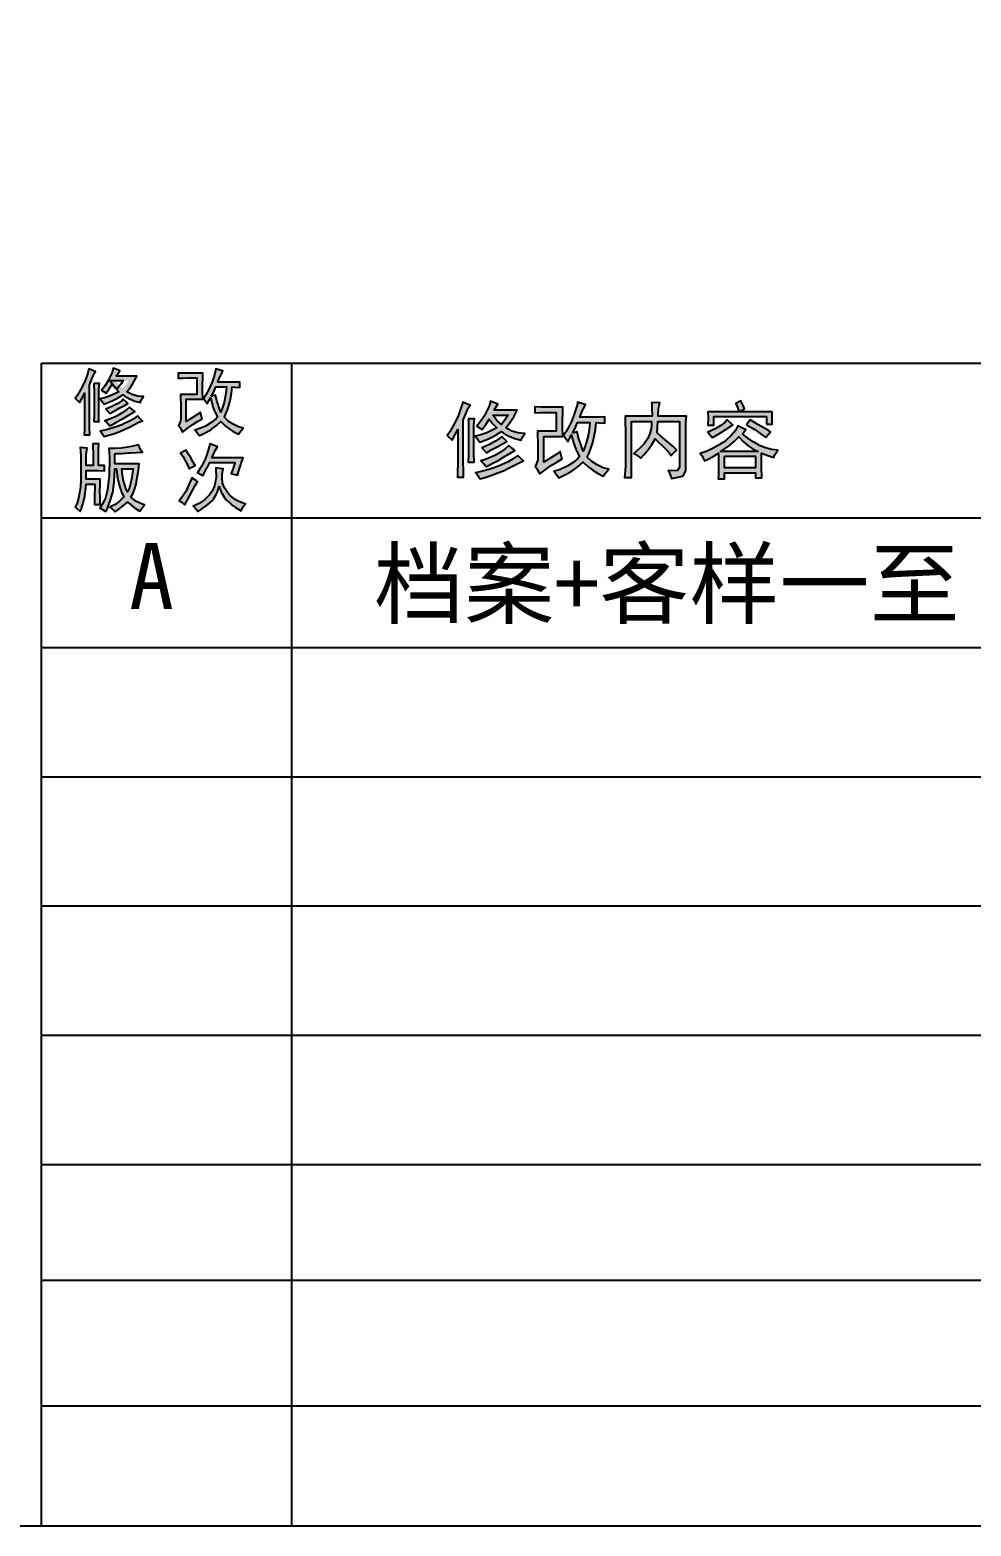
# Model space of a CAD drawing. Header units: millimetres. Extents: x 3718 to 70963, y 572 to 15149.
# Drawn here: x 3785.99 to 3804.34, y 574.49 to 603.65 of the extents above; entities that cross this region are included whole.
import ezdxf

# ---------------------------------------------------------------- set-up
doc = ezdxf.new("R2010")
doc.units = ezdxf.units.MM
doc.header["$LTSCALE"] = 3
doc.styles.add('外框文字', font='NSimSun.ttf')

msp = doc.modelspace()

# ---------------------------------------------------------------- hatches: boundary and pattern name
at = {"linetype": 'ByBlock'}
h = msp.add_hatch(color=256, dxfattribs=at)
h.paths.add_polyline_path([(3789.336, 595.144), (3789.317, 595.115), (3789.255, 595.022), (3789.263, 595.02), (3789.361, 594.965), (3789.382, 595.003), (3789.434, 595.104), (3789.442, 595.12), (3789.494, 595.22), (3789.985, 595.22), (3789.985, 595.218), (3789.95, 595.109), (3789.909, 595.006), (3789.928, 595.001), (3790.037, 594.976), (3790.069, 595.085), (3790.102, 595.185), (3790.11, 595.21), (3790.148, 595.313), (3789.534, 595.313), (3789.545, 595.337), (3789.591, 595.44), (3789.648, 595.527), (3789.6, 595.546), (3789.499, 595.584), (3789.488, 595.549), (3789.458, 595.44), (3789.445, 595.397), (3789.407, 595.288), (3789.385, 595.245)])
h.paths.add_polyline_path([(3789.54, 594.664), (3789.488, 594.59), (3789.407, 594.506), (3789.374, 594.479), (3789.285, 594.422), (3789.173, 594.373), (3789.198, 594.354), (3789.271, 594.267), (3789.336, 594.314), (3789.423, 594.379), (3789.456, 594.403), (3789.54, 594.476), (3789.559, 594.501), (3789.621, 594.599), (3789.638, 594.639), (3789.678, 594.751), (3789.719, 594.645), (3789.727, 594.626), (3789.79, 594.528), (3789.817, 594.493), (3789.904, 594.414), (3789.915, 594.403), (3789.999, 594.343), (3790.107, 594.281), (3790.143, 594.362), (3790.194, 594.414), (3790.159, 594.425), (3790.05, 594.471), (3789.991, 594.501), (3789.898, 594.569), (3789.844, 594.629), (3789.781, 594.726), (3789.746, 594.819), (3789.735, 594.93), (3789.738, 594.998), (3789.754, 595.098), (3789.727, 595.101), (3789.613, 595.115), (3789.616, 595.06), (3789.621, 594.96), (3789.619, 594.941), (3789.602, 594.824), (3789.586, 594.767)])
h.paths.add_polyline_path([(3789.79, 595.941), (3789.875, 595.877), (3789.952, 595.824), (3790.052, 595.774), (3790.079, 595.816), (3790.148, 595.893), (3790.052, 595.92), (3789.949, 595.967), (3789.856, 596.028), (3789.779, 596.103), (3789.803, 596.156), (3789.843, 596.251), (3789.875, 596.352), (3789.898, 596.461), (3789.92, 596.575), (3789.933, 596.695), (3789.975, 596.692), (3790.079, 596.687), (3790.079, 596.79), (3790.005, 596.785), (3789.888, 596.785), (3789.649, 596.785), (3789.654, 596.801), (3789.699, 596.905), (3789.702, 596.907), (3789.75, 597.006), (3789.718, 597.014), (3789.614, 597.045), (3789.609, 597.014), (3789.58, 596.907), (3789.545, 596.804), (3789.5, 596.7), (3789.476, 596.647), (3789.418, 596.541), (3789.37, 596.472), (3789.381, 596.464), (3789.444, 596.371), (3789.455, 596.39), (3789.508, 596.485), (3789.532, 596.387), (3789.564, 596.286), (3789.593, 596.209), (3789.644, 596.111), (3789.62, 596.082), (3789.537, 596.007), (3789.444, 595.951), (3789.413, 595.933), (3789.312, 595.888), (3789.206, 595.853), (3789.227, 595.835), (3789.29, 595.747), (3789.328, 595.763), (3789.429, 595.813), (3789.519, 595.867), (3789.537, 595.877), (3789.625, 595.941), (3789.71, 596.018)])
h.paths.add_polyline_path([(3786.973, 594.749), (3786.957, 594.63), (3786.935, 594.524), (3786.908, 594.431), (3786.873, 594.352), (3786.889, 594.341), (3786.971, 594.265), (3786.992, 594.322), (3787.028, 594.434), (3787.052, 594.532), (3787.058, 594.567), (3787.071, 594.673), (3787.082, 594.798), (3787.251, 594.798), (3787.251, 594.725), (3787.248, 594.589), (3787.248, 594.483), (3787.245, 594.404), (3787.359, 594.404), (3787.359, 594.431), (3787.357, 594.543), (3787.354, 594.66), (3787.354, 594.665), (3787.357, 594.785), (3787.359, 594.894), (3787.088, 594.894), (3787.088, 595.068), (3787.313, 595.068), (3787.33, 595.068), (3787.441, 595.062), (3787.441, 595.165), (3787.438, 595.165), (3787.324, 595.16), (3787.324, 595.416), (3787.327, 595.467), (3787.332, 595.584), (3787.215, 595.584), (3787.218, 595.522), (3787.221, 595.41), (3787.221, 595.16), (3787.088, 595.16), (3787.088, 595.255), (3787.088, 595.356), (3787.088, 595.389), (3787.104, 595.503), (3787.082, 595.503), (3786.971, 595.514), (3786.976, 595.44), (3786.979, 595.348), (3786.981, 595.233), (3786.981, 595.103), (3786.981, 594.951), (3786.981, 594.885)])
h.paths.add_polyline_path([(3787.86, 594.714), (3787.825, 594.823), (3787.814, 594.861), (3787.795, 594.964), (3787.778, 595.1), (3787.999, 595.1), (3787.996, 595.073), (3787.977, 594.926), (3787.952, 594.806), (3787.923, 594.714), (3787.89, 594.649)], flags=16)
h.paths.add_polyline_path([(3787.909, 594.434), (3787.993, 594.363), (3788.026, 594.339), (3788.132, 594.276), (3788.156, 594.311), (3788.224, 594.398), (3788.165, 594.415), (3788.069, 594.461), (3788.048, 594.475), (3787.958, 594.543), (3787.993, 594.608), (3788.031, 594.714), (3788.064, 594.828), (3788.069, 594.855), (3788.088, 594.962), (3788.105, 595.073), (3788.121, 595.195), (3787.645, 595.195), (3787.645, 595.391), (3787.672, 595.394), (3787.784, 595.399), (3787.901, 595.41), (3787.955, 595.413), (3788.067, 595.418), (3788.186, 595.421), (3788.154, 595.465), (3788.105, 595.565), (3788.078, 595.56), (3787.969, 595.533), (3787.855, 595.514), (3787.765, 595.503), (3787.653, 595.495), (3787.528, 595.492), (3787.534, 595.427), (3787.539, 595.315), (3787.539, 595.19), (3787.536, 595.076), (3787.531, 594.962), (3787.523, 594.858), (3787.517, 594.804), (3787.501, 594.692), (3787.476, 594.583), (3787.46, 594.534), (3787.417, 594.434), (3787.354, 594.333), (3787.373, 594.328), (3787.471, 594.265), (3787.479, 594.282), (3787.523, 594.385), (3787.561, 594.491), (3787.593, 594.602), (3787.602, 594.638), (3787.615, 594.733), (3787.629, 594.842), (3787.637, 594.964), (3787.645, 595.1), (3787.675, 595.1), (3787.675, 595.097), (3787.691, 594.97), (3787.71, 594.858), (3787.732, 594.766), (3787.735, 594.758), (3787.773, 594.643), (3787.819, 594.548), (3787.816, 594.548), (3787.738, 594.469), (3787.648, 594.404), (3787.547, 594.352), (3787.572, 594.336), (3787.651, 594.26), (3787.724, 594.309), (3787.814, 594.382), (3787.89, 594.45)])
h.paths.add_polyline_path([(3789.138, 594.905), (3789.094, 594.805), (3789.046, 594.696), (3789.027, 594.658), (3788.964, 594.561), (3788.896, 594.476), (3788.921, 594.46), (3789.01, 594.395), (3789.054, 594.479), (3789.105, 594.58), (3789.157, 594.675), (3789.209, 594.772), (3789.255, 594.854), (3789.236, 594.865), (3789.143, 594.924)])
h.paths.add_polyline_path([(3787.778, 596.424), (3787.704, 596.374), (3787.6, 596.318), (3787.467, 596.262), (3787.473, 596.257), (3787.547, 596.177), (3787.629, 596.225), (3787.744, 596.286), (3787.834, 596.336), (3787.898, 596.371), (3787.89, 596.376), (3787.807, 596.456)])
h.paths.add_polyline_path([(3787.73, 596.721), (3787.653, 596.82), (3787.916, 596.82), (3787.868, 596.748), (3787.802, 596.66)], flags=16)
h.paths.add_polyline_path([(3786.918, 596.536), (3786.873, 596.472), (3786.878, 596.467), (3786.958, 596.392), (3787.011, 596.488), (3787.053, 596.575), (3787.053, 595.997), (3787.053, 595.978), (3787.051, 595.864), (3787.048, 595.758), (3787.154, 595.758), (3787.154, 595.782), (3787.151, 595.88), (3787.149, 596.013), (3787.149, 596.735), (3787.186, 596.833), (3787.234, 596.944), (3787.268, 596.995), (3787.231, 597.006), (3787.138, 597.045), (3787.133, 597.021), (3787.104, 596.923), (3787.064, 596.82), (3787.013, 596.711), (3786.976, 596.639)])
h.paths.add_polyline_path([(3787.234, 596.761), (3787.236, 596.732), (3787.239, 596.621), (3787.239, 596.148), (3787.239, 596.129), (3787.234, 596.018), (3787.337, 596.018), (3787.335, 596.036), (3787.332, 596.148), (3787.332, 596.621), (3787.332, 596.655), (3787.343, 596.761)])
h.paths.add_polyline_path([(3788.012, 596.076), (3787.916, 596.021), (3787.802, 595.967), (3787.783, 595.959), (3787.69, 595.925), (3787.587, 595.89), (3787.478, 595.861), (3787.359, 595.832), (3787.38, 595.816), (3787.438, 595.728), (3787.526, 595.755), (3787.64, 595.79), (3787.744, 595.829), (3787.839, 595.869), (3787.927, 595.912), (3788.004, 595.951), (3788.11, 596.005), (3788.182, 596.036), (3788.166, 596.047), (3788.086, 596.132)])
h.paths.add_polyline_path([(3787.874, 596.251), (3787.786, 596.188), (3787.688, 596.132), (3787.648, 596.113), (3787.542, 596.066), (3787.449, 596.036), (3787.467, 596.026), (3787.547, 595.938), (3787.558, 595.946), (3787.643, 595.991), (3787.757, 596.052), (3787.839, 596.1), (3787.935, 596.156), (3788.033, 596.217), (3788.022, 596.225), (3787.932, 596.302)])
h.paths.add_polyline_path([(3788.187, 596.506), (3788.083, 596.517), (3787.98, 596.549), (3787.876, 596.602), (3787.927, 596.66), (3787.988, 596.751), (3788.022, 596.806), (3788.073, 596.905), (3787.677, 596.905), (3787.682, 596.921), (3787.744, 597.011), (3787.714, 597.021), (3787.613, 597.061), (3787.59, 596.974), (3787.534, 596.86), (3787.507, 596.806), (3787.446, 596.711), (3787.382, 596.631), (3787.473, 596.575), (3787.534, 596.66), (3787.592, 596.751), (3787.648, 596.676), (3787.722, 596.602), (3787.656, 596.567), (3787.552, 596.52), (3787.449, 596.482), (3787.353, 596.461), (3787.369, 596.445), (3787.433, 596.36), (3787.497, 596.382), (3787.592, 596.421), (3787.693, 596.475), (3787.802, 596.541), (3787.839, 596.514), (3787.932, 596.461), (3788.033, 596.419), (3788.142, 596.392), (3788.147, 596.419), (3788.203, 596.506)])
h.paths.add_polyline_path([(3789.524, 596.512), (3789.567, 596.589), (3789.614, 596.695), (3789.824, 596.695), (3789.816, 596.621), (3789.798, 596.498), (3789.774, 596.39), (3789.744, 596.291), (3789.71, 596.206), (3789.683, 596.265), (3789.649, 596.371), (3789.63, 596.427), (3789.604, 596.536)], flags=16)
h.paths.add_polyline_path([(3789.024, 595.457), (3788.923, 595.405), (3788.967, 595.345), (3789.024, 595.248), (3789.046, 595.199), (3789.092, 595.098), (3789.108, 595.109), (3789.209, 595.161), (3789.173, 595.226), (3789.116, 595.324), (3789.089, 595.37), (3789.035, 595.462)])
h.paths.add_polyline_path([(3789.245, 596.148), (3789.152, 596.09), (3789.036, 596.018), (3789.036, 596.456), (3789.36, 596.456), (3789.36, 596.482), (3789.354, 596.589), (3789.354, 596.706), (3789.354, 596.74), (3789.357, 596.852), (3789.36, 596.96), (3789.07, 596.96), (3788.99, 596.96), (3788.879, 596.966), (3788.879, 596.865), (3788.961, 596.867), (3789.07, 596.87), (3789.245, 596.87), (3789.245, 596.546), (3788.924, 596.546), (3788.927, 596.469), (3788.929, 596.366), (3788.929, 596.058), (3788.927, 596.036), (3788.884, 595.938), (3788.908, 595.912), (3788.964, 595.813), (3788.988, 595.835), (3789.078, 595.904), (3789.166, 595.962), (3789.256, 596.018), (3789.349, 596.071), (3789.341, 596.087), (3789.314, 596.196)])
h = msp.add_hatch(color=256, dxfattribs=at)
h.paths.add_polyline_path([(3799.41, 594.968), (3799.407, 594.902), (3799.528, 594.902), (3799.528, 595.02), (3800.134, 595.02), (3800.134, 594.923), (3800.258, 594.923), (3800.255, 594.981), (3800.252, 595.086), (3800.252, 595.228), (3800.249, 595.406), (3800.252, 595.406), (3800.373, 595.358), (3800.49, 595.321), (3800.505, 595.367), (3800.572, 595.463), (3800.448, 595.478), (3800.327, 595.509), (3800.213, 595.554), (3800.192, 595.563), (3800.086, 595.623), (3799.983, 595.693), (3799.884, 595.78), (3799.947, 595.865), (3799.905, 595.88), (3799.793, 595.934), (3799.742, 595.843), (3799.66, 595.75), (3799.555, 595.65), (3799.513, 595.62), (3799.416, 595.557), (3799.31, 595.5), (3799.19, 595.445), (3799.057, 595.394), (3799.09, 595.358), (3799.142, 595.252), (3799.196, 595.279), (3799.307, 595.34), (3799.413, 595.406), (3799.413, 595.219), (3799.41, 595.074)])
h.paths.add_polyline_path([(3796.248, 595.379), (3796.142, 595.312), (3796.01, 595.231), (3796.01, 595.729), (3796.378, 595.729), (3796.378, 595.759), (3796.372, 595.88), (3796.372, 596.012), (3796.372, 596.052), (3796.375, 596.178), (3796.378, 596.302), (3796.049, 596.302), (3795.958, 596.302), (3795.832, 596.308), (3795.832, 596.193), (3795.925, 596.196), (3796.049, 596.199), (3796.248, 596.199), (3796.248, 595.831), (3795.883, 595.831), (3795.886, 595.744), (3795.889, 595.626), (3795.889, 595.276), (3795.886, 595.252), (3795.838, 595.14), (3795.865, 595.11), (3795.928, 594.999), (3795.955, 595.023), (3796.058, 595.101), (3796.158, 595.168), (3796.26, 595.231), (3796.366, 595.291), (3796.357, 595.309), (3796.327, 595.433)])
h.paths.add_polyline_path([(3796.867, 595.143), (3796.963, 595.071), (3797.051, 595.011), (3797.165, 594.953), (3797.195, 595.002), (3797.274, 595.089), (3797.165, 595.119), (3797.048, 595.174), (3796.942, 595.243), (3796.855, 595.328), (3796.882, 595.388), (3796.927, 595.496), (3796.963, 595.611), (3796.99, 595.735), (3797.014, 595.865), (3797.03, 596), (3797.078, 595.997), (3797.195, 595.991), (3797.195, 596.109), (3797.111, 596.103), (3796.978, 596.103), (3796.707, 596.103), (3796.713, 596.121), (3796.764, 596.239), (3796.767, 596.242), (3796.821, 596.353), (3796.785, 596.362), (3796.667, 596.399), (3796.661, 596.362), (3796.628, 596.242), (3796.589, 596.124), (3796.538, 596.006), (3796.511, 595.946), (3796.444, 595.825), (3796.39, 595.747), (3796.402, 595.738), (3796.474, 595.632), (3796.486, 595.653), (3796.547, 595.762), (3796.574, 595.65), (3796.61, 595.536), (3796.643, 595.448), (3796.701, 595.337), (3796.674, 595.303), (3796.58, 595.219), (3796.474, 595.156), (3796.438, 595.134), (3796.324, 595.083), (3796.203, 595.044), (3796.227, 595.023), (3796.299, 594.923), (3796.342, 594.941), (3796.456, 594.999), (3796.559, 595.059), (3796.58, 595.071), (3796.68, 595.143), (3796.776, 595.231)])
h.paths.add_polyline_path([(3798.457, 595.023), (3798.499, 594.911), (3798.592, 594.926), (3798.704, 594.953), (3798.728, 594.965), (3798.773, 595.065), (3798.773, 595.865), (3798.773, 595.877), (3798.779, 596.003), (3798.789, 596.127), (3798.239, 596.127), (3798.239, 596.139), (3798.245, 596.284), (3798.267, 596.387), (3798.242, 596.387), (3798.11, 596.393), (3798.113, 596.384), (3798.116, 596.278), (3798.119, 596.127), (3797.591, 596.127), (3797.591, 596.115), (3797.594, 595.988), (3797.597, 595.865), (3797.597, 595.15), (3797.594, 595.065), (3797.582, 594.929), (3797.717, 594.929), (3797.717, 596.024), (3798.11, 596.024), (3798.104, 595.913), (3798.076, 595.789), (3798.034, 595.69), (3798.022, 595.671), (3797.962, 595.587), (3797.874, 595.493), (3797.763, 595.394), (3797.799, 595.379), (3797.898, 595.309), (3797.953, 595.364), (3798.028, 595.454), (3798.104, 595.56), (3798.176, 595.684), (3798.245, 595.617), (3798.348, 595.518), (3798.429, 595.433), (3798.49, 595.361), (3798.505, 595.376), (3798.595, 595.463), (3798.592, 595.466), (3798.52, 595.539), (3798.408, 595.638), (3798.288, 595.732), (3798.215, 595.798), (3798.224, 595.91), (3798.233, 596.024), (3798.653, 596.024), (3798.653, 595.128), (3798.614, 595.065), (3798.577, 595.062), (3798.433, 595.065)])
h.paths.add_polyline_path([(3799.525, 595.481), (3799.627, 595.554), (3799.724, 595.635), (3799.811, 595.723), (3799.896, 595.632), (3799.992, 595.545), (3800.092, 595.481), (3800.185, 595.439), (3799.452, 595.439)], flags=16)
h.paths.add_polyline_path([(3795.261, 595.496), (3795.162, 595.424), (3795.05, 595.361), (3795.005, 595.34), (3794.884, 595.285), (3794.779, 595.252), (3794.8, 595.24), (3794.89, 595.14), (3794.902, 595.15), (3794.999, 595.201), (3795.129, 595.27), (3795.222, 595.325), (3795.331, 595.388), (3795.443, 595.457), (3795.43, 595.466), (3795.328, 595.554)])
h.paths.add_polyline_path([(3795.153, 595.693), (3795.068, 595.635), (3794.951, 595.572), (3794.8, 595.509), (3794.806, 595.503), (3794.89, 595.412), (3794.984, 595.466), (3795.114, 595.536), (3795.216, 595.593), (3795.289, 595.632), (3795.28, 595.638), (3795.186, 595.729)])
h.paths.add_polyline_path([(3794.534, 596.076), (3794.537, 596.043), (3794.54, 595.916), (3794.54, 595.379), (3794.54, 595.358), (3794.534, 595.231), (3794.652, 595.231), (3794.649, 595.252), (3794.646, 595.379), (3794.646, 595.916), (3794.646, 595.955), (3794.658, 596.076)])
h.paths.add_polyline_path([(3794.175, 595.819), (3794.124, 595.747), (3794.13, 595.741), (3794.221, 595.656), (3794.281, 595.765), (3794.329, 595.865), (3794.329, 595.207), (3794.329, 595.186), (3794.326, 595.056), (3794.323, 594.935), (3794.444, 594.935), (3794.444, 594.962), (3794.441, 595.074), (3794.438, 595.225), (3794.438, 596.046), (3794.48, 596.157), (3794.534, 596.284), (3794.574, 596.341), (3794.531, 596.353), (3794.426, 596.399), (3794.42, 596.371), (3794.386, 596.26), (3794.341, 596.142), (3794.284, 596.018), (3794.242, 595.937)])
h.paths.add_polyline_path([(3795.418, 595.297), (3795.31, 595.234), (3795.18, 595.174), (3795.159, 595.165), (3795.053, 595.125), (3794.936, 595.086), (3794.812, 595.053), (3794.676, 595.02), (3794.7, 595.002), (3794.767, 594.902), (3794.866, 594.932), (3794.996, 594.972), (3795.114, 595.017), (3795.222, 595.062), (3795.322, 595.11), (3795.409, 595.156), (3795.53, 595.216), (3795.611, 595.252), (3795.593, 595.264), (3795.503, 595.361)])
h.paths.add_polyline_path([(3799.528, 595.343), (3800.134, 595.343), (3800.134, 595.116), (3799.528, 595.116)], flags=16)
h.paths.add_polyline_path([(3795.099, 596.031), (3795.011, 596.142), (3795.31, 596.142), (3795.255, 596.061), (3795.18, 595.961)], flags=16)
h.paths.add_polyline_path([(3795.617, 595.786), (3795.5, 595.798), (3795.382, 595.834), (3795.264, 595.895), (3795.322, 595.961), (3795.391, 596.064), (3795.43, 596.127), (3795.488, 596.239), (3795.038, 596.239), (3795.044, 596.257), (3795.114, 596.359), (3795.08, 596.371), (3794.966, 596.417), (3794.939, 596.317), (3794.875, 596.187), (3794.845, 596.127), (3794.776, 596.018), (3794.703, 595.928), (3794.806, 595.865), (3794.875, 595.961), (3794.942, 596.064), (3795.005, 595.979), (3795.089, 595.895), (3795.014, 595.856), (3794.896, 595.801), (3794.779, 595.759), (3794.67, 595.735), (3794.688, 595.717), (3794.761, 595.62), (3794.833, 595.644), (3794.942, 595.69), (3795.056, 595.75), (3795.18, 595.825), (3795.222, 595.795), (3795.328, 595.735), (3795.443, 595.687), (3795.566, 595.656), (3795.572, 595.687), (3795.636, 595.786)])
h.paths.add_polyline_path([(3796.565, 595.792), (3796.613, 595.88), (3796.667, 596), (3796.906, 596), (3796.897, 595.916), (3796.876, 595.777), (3796.848, 595.653), (3796.815, 595.542), (3796.776, 595.445), (3796.746, 595.512), (3796.707, 595.632), (3796.686, 595.696), (3796.655, 595.819)], flags=16)
h.paths.add_polyline_path([(3799.543, 596.009), (3799.458, 595.943), (3799.347, 595.877), (3799.208, 595.813), (3799.214, 595.807), (3799.289, 595.708), (3799.356, 595.744), (3799.452, 595.801), (3799.564, 595.871), (3799.691, 595.955), (3799.673, 595.97), (3799.579, 596.052)])
h.paths.add_polyline_path([(3799.959, 595.955), (3800.017, 595.922), (3800.119, 595.862), (3800.225, 595.789), (3800.339, 595.708), (3800.345, 595.72), (3800.424, 595.819), (3800.385, 595.843), (3800.297, 595.895), (3800.179, 595.964), (3800.032, 596.052)])
h.paths.add_polyline_path([(3800.348, 595.967), (3800.457, 595.967), (3800.457, 595.97), (3800.457, 596.097), (3800.457, 596.212), (3799.826, 596.212), (3799.923, 596.269), (3799.899, 596.323), (3799.851, 596.426), (3799.748, 596.374), (3799.775, 596.314), (3799.817, 596.212), (3799.208, 596.212), (3799.214, 596.091), (3799.214, 596.073), (3799.208, 595.949), (3799.323, 595.949), (3799.323, 596.121), (3800.348, 596.121)])

# ---------------------------------------------------------------- linework, layer by layer
for p, q in [((3786.215, 574.488), (3786.215, 597.157)), ((3786.215, 597.157), (3816.841, 597.157)), ((3791.096, 574.488), (3791.096, 597.157)), ((3816.841, 594.134), (3786.215, 594.134)), ((3816.841, 579.278), (3786.215, 579.278)), ((3816.841, 576.825), (3786.215, 576.825))]:
    msp.add_line(p, q, dxfattribs=at)
for points in [[(3883.824, 574.488), (3717.849, 574.488), (3717.849, 693.634), (3883.824, 693.634)], [(3786.918, 596.536), (3786.873, 596.472), (3786.878, 596.467), (3786.958, 596.392), (3787.011, 596.488), (3787.053, 596.575), (3787.053, 595.997), (3787.053, 595.978), (3787.051, 595.864), (3787.048, 595.758), (3787.154, 595.758), (3787.154, 595.782), (3787.151, 595.88), (3787.149, 596.013), (3787.149, 596.735), (3787.186, 596.833), (3787.234, 596.944), (3787.268, 596.995), (3787.231, 597.006), (3787.138, 597.045), (3787.133, 597.021), (3787.104, 596.923), (3787.064, 596.82), (3787.013, 596.711), (3786.976, 596.639)], [(3788.187, 596.506), (3788.083, 596.517), (3787.98, 596.549), (3787.876, 596.602), (3787.927, 596.66), (3787.988, 596.751), (3788.022, 596.806), (3788.073, 596.905), (3787.677, 596.905), (3787.682, 596.921), (3787.744, 597.011), (3787.714, 597.021), (3787.613, 597.061), (3787.59, 596.974), (3787.534, 596.86), (3787.507, 596.806), (3787.446, 596.711), (3787.382, 596.631), (3787.473, 596.575), (3787.534, 596.66), (3787.592, 596.751), (3787.648, 596.676), (3787.722, 596.602), (3787.656, 596.567), (3787.552, 596.52), (3787.449, 596.482), (3787.353, 596.461), (3787.369, 596.445), (3787.433, 596.36), (3787.497, 596.382), (3787.592, 596.421), (3787.693, 596.475), (3787.802, 596.541), (3787.839, 596.514), (3787.932, 596.461), (3788.033, 596.419), (3788.142, 596.392), (3788.147, 596.419), (3788.203, 596.506)], [(3789.79, 595.941), (3789.875, 595.877), (3789.952, 595.824), (3790.052, 595.774), (3790.079, 595.816), (3790.148, 595.893), (3790.052, 595.92), (3789.949, 595.967), (3789.856, 596.028), (3789.779, 596.103), (3789.803, 596.156), (3789.843, 596.251), (3789.875, 596.352), (3789.898, 596.461), (3789.92, 596.575), (3789.933, 596.695), (3789.975, 596.692), (3790.079, 596.687), (3790.079, 596.79), (3790.005, 596.785), (3789.888, 596.785), (3789.649, 596.785), (3789.654, 596.801), (3789.699, 596.905), (3789.702, 596.907), (3789.75, 597.006), (3789.718, 597.014), (3789.614, 597.045), (3789.609, 597.014), (3789.58, 596.907), (3789.545, 596.804), (3789.5, 596.7), (3789.476, 596.647), (3789.418, 596.541), (3789.37, 596.472), (3789.381, 596.464), (3789.444, 596.371), (3789.455, 596.39), (3789.508, 596.485), (3789.532, 596.387), (3789.564, 596.286), (3789.593, 596.209), (3789.644, 596.111), (3789.62, 596.082), (3789.537, 596.007), (3789.444, 595.951), (3789.413, 595.933), (3789.312, 595.888), (3789.206, 595.853), (3789.227, 595.835), (3789.29, 595.747), (3789.328, 595.763), (3789.429, 595.813), (3789.519, 595.867), (3789.537, 595.877), (3789.625, 595.941), (3789.71, 596.018)], [(3787.234, 596.761), (3787.236, 596.732), (3787.239, 596.621), (3787.239, 596.148), (3787.239, 596.129), (3787.234, 596.018), (3787.337, 596.018), (3787.335, 596.036), (3787.332, 596.148), (3787.332, 596.621), (3787.332, 596.655), (3787.343, 596.761)], [(3787.62, 596.721), (3787.543, 596.82), (3787.806, 596.82), (3787.758, 596.748), (3787.691, 596.66)], [(3789.245, 596.148), (3789.152, 596.09), (3789.036, 596.018), (3789.036, 596.456), (3789.36, 596.456), (3789.36, 596.482), (3789.354, 596.589), (3789.354, 596.706), (3789.354, 596.74), (3789.357, 596.852), (3789.36, 596.96), (3789.07, 596.96), (3788.99, 596.96), (3788.879, 596.966), (3788.879, 596.865), (3788.961, 596.867), (3789.07, 596.87), (3789.245, 596.87), (3789.245, 596.546), (3788.924, 596.546), (3788.927, 596.469), (3788.929, 596.366), (3788.929, 596.058), (3788.927, 596.036), (3788.884, 595.938), (3788.908, 595.912), (3788.964, 595.813), (3788.988, 595.835), (3789.078, 595.904), (3789.166, 595.962), (3789.256, 596.018), (3789.349, 596.071), (3789.341, 596.087), (3789.314, 596.196)], [(3789.524, 596.512), (3789.567, 596.589), (3789.614, 596.695), (3789.824, 596.695), (3789.816, 596.621), (3789.798, 596.498), (3789.774, 596.39), (3789.744, 596.291), (3789.71, 596.206), (3789.683, 596.265), (3789.649, 596.371), (3789.63, 596.427), (3789.604, 596.536)], [(3787.874, 596.251), (3787.786, 596.188), (3787.688, 596.132), (3787.648, 596.113), (3787.542, 596.066), (3787.449, 596.036), (3787.467, 596.026), (3787.547, 595.938), (3787.558, 595.946), (3787.643, 595.991), (3787.757, 596.052), (3787.839, 596.1), (3787.935, 596.156), (3788.033, 596.217), (3788.022, 596.225), (3787.932, 596.302)], [(3787.778, 596.424), (3787.704, 596.374), (3787.6, 596.318), (3787.467, 596.262), (3787.473, 596.257), (3787.547, 596.177), (3787.629, 596.225), (3787.744, 596.286), (3787.834, 596.336), (3787.898, 596.371), (3787.89, 596.376), (3787.807, 596.456)], [(3794.175, 595.819), (3794.124, 595.747), (3794.13, 595.741), (3794.221, 595.656), (3794.281, 595.765), (3794.329, 595.865), (3794.329, 595.207), (3794.329, 595.186), (3794.326, 595.056), (3794.323, 594.935), (3794.444, 594.935), (3794.444, 594.962), (3794.441, 595.074), (3794.438, 595.225), (3794.438, 596.046), (3794.48, 596.157), (3794.534, 596.284), (3794.574, 596.341), (3794.531, 596.353), (3794.426, 596.399), (3794.42, 596.371), (3794.386, 596.26), (3794.341, 596.142), (3794.284, 596.018), (3794.242, 595.937)], [(3795.617, 595.786), (3795.5, 595.798), (3795.382, 595.834), (3795.264, 595.895), (3795.322, 595.961), (3795.391, 596.064), (3795.43, 596.127), (3795.488, 596.239), (3795.038, 596.239), (3795.044, 596.257), (3795.114, 596.359), (3795.08, 596.371), (3794.966, 596.417), (3794.939, 596.317), (3794.875, 596.187), (3794.845, 596.127), (3794.776, 596.018), (3794.703, 595.928), (3794.806, 595.865), (3794.875, 595.961), (3794.942, 596.064), (3795.005, 595.979), (3795.089, 595.895), (3795.014, 595.856), (3794.896, 595.801), (3794.779, 595.759), (3794.67, 595.735), (3794.688, 595.717), (3794.761, 595.62), (3794.833, 595.644), (3794.942, 595.69), (3795.056, 595.75), (3795.18, 595.825), (3795.222, 595.795), (3795.328, 595.735), (3795.443, 595.687), (3795.566, 595.656), (3795.572, 595.687), (3795.636, 595.786)], [(3796.248, 595.379), (3796.142, 595.312), (3796.01, 595.231), (3796.01, 595.729), (3796.378, 595.729), (3796.378, 595.759), (3796.372, 595.88), (3796.372, 596.012), (3796.372, 596.052), (3796.375, 596.178), (3796.378, 596.302), (3796.049, 596.302), (3795.958, 596.302), (3795.832, 596.308), (3795.832, 596.193), (3795.925, 596.196), (3796.049, 596.199), (3796.248, 596.199), (3796.248, 595.831), (3795.883, 595.831), (3795.886, 595.744), (3795.889, 595.626), (3795.889, 595.276), (3795.886, 595.252), (3795.838, 595.14), (3795.865, 595.11), (3795.928, 594.999), (3795.955, 595.023), (3796.058, 595.101), (3796.158, 595.168), (3796.26, 595.231), (3796.366, 595.291), (3796.357, 595.309), (3796.327, 595.433)], [(3796.867, 595.143), (3796.963, 595.071), (3797.051, 595.011), (3797.165, 594.953), (3797.195, 595.002), (3797.274, 595.089), (3797.165, 595.119), (3797.048, 595.174), (3796.942, 595.243), (3796.855, 595.328), (3796.882, 595.388), (3796.927, 595.496), (3796.963, 595.611), (3796.99, 595.735), (3797.014, 595.865), (3797.03, 596), (3797.078, 595.997), (3797.195, 595.991), (3797.195, 596.109), (3797.111, 596.103), (3796.978, 596.103), (3796.707, 596.103), (3796.713, 596.121), (3796.764, 596.239), (3796.767, 596.242), (3796.821, 596.353), (3796.785, 596.362), (3796.667, 596.399), (3796.661, 596.362), (3796.628, 596.242), (3796.589, 596.124), (3796.538, 596.006), (3796.511, 595.946), (3796.444, 595.825), (3796.39, 595.747), (3796.402, 595.738), (3796.474, 595.632), (3796.486, 595.653), (3796.547, 595.762), (3796.574, 595.65), (3796.61, 595.536), (3796.643, 595.448), (3796.701, 595.337), (3796.674, 595.303), (3796.58, 595.219), (3796.474, 595.156), (3796.438, 595.134), (3796.324, 595.083), (3796.203, 595.044), (3796.227, 595.023), (3796.299, 594.923), (3796.342, 594.941), (3796.456, 594.999), (3796.559, 595.059), (3796.58, 595.071), (3796.68, 595.143), (3796.776, 595.231)], [(3798.457, 595.023), (3798.499, 594.911), (3798.592, 594.926), (3798.704, 594.953), (3798.728, 594.965), (3798.773, 595.065), (3798.773, 595.865), (3798.773, 595.877), (3798.779, 596.003), (3798.789, 596.127), (3798.239, 596.127), (3798.239, 596.139), (3798.245, 596.284), (3798.267, 596.387), (3798.242, 596.387), (3798.11, 596.393), (3798.113, 596.384), (3798.116, 596.278), (3798.119, 596.127), (3797.591, 596.127), (3797.591, 596.115), (3797.594, 595.988), (3797.597, 595.865), (3797.597, 595.15), (3797.594, 595.065), (3797.582, 594.929), (3797.717, 594.929), (3797.717, 596.024), (3798.11, 596.024), (3798.104, 595.913), (3798.076, 595.789), (3798.034, 595.69), (3798.022, 595.671), (3797.962, 595.587), (3797.874, 595.493), (3797.763, 595.394), (3797.799, 595.379), (3797.898, 595.309), (3797.953, 595.364), (3798.028, 595.454), (3798.104, 595.56), (3798.176, 595.684), (3798.245, 595.617), (3798.348, 595.518), (3798.429, 595.433), (3798.49, 595.361), (3798.505, 595.376), (3798.595, 595.463), (3798.592, 595.466), (3798.52, 595.539), (3798.408, 595.638), (3798.288, 595.732), (3798.215, 595.798), (3798.224, 595.91), (3798.233, 596.024), (3798.653, 596.024), (3798.653, 595.128), (3798.614, 595.065), (3798.577, 595.062), (3798.433, 595.065)], [(3800.348, 595.967), (3800.457, 595.967), (3800.457, 595.97), (3800.457, 596.097), (3800.457, 596.212), (3799.826, 596.212), (3799.923, 596.269), (3799.899, 596.323), (3799.851, 596.426), (3799.748, 596.374), (3799.775, 596.314), (3799.817, 596.212), (3799.208, 596.212), (3799.214, 596.091), (3799.214, 596.073), (3799.208, 595.949), (3799.323, 595.949), (3799.323, 596.121), (3800.348, 596.121)], [(3788.012, 596.076), (3787.916, 596.021), (3787.802, 595.967), (3787.783, 595.959), (3787.69, 595.925), (3787.587, 595.89), (3787.478, 595.861), (3787.359, 595.832), (3787.38, 595.816), (3787.438, 595.728), (3787.526, 595.755), (3787.64, 595.79), (3787.744, 595.829), (3787.839, 595.869), (3787.927, 595.912), (3788.004, 595.951), (3788.11, 596.005), (3788.182, 596.036), (3788.166, 596.047), (3788.086, 596.132)], [(3794.534, 596.076), (3794.537, 596.043), (3794.54, 595.916), (3794.54, 595.379), (3794.54, 595.358), (3794.534, 595.231), (3794.652, 595.231), (3794.649, 595.252), (3794.646, 595.379), (3794.646, 595.916), (3794.646, 595.955), (3794.658, 596.076)], [(3795.099, 596.031), (3795.011, 596.142), (3795.31, 596.142), (3795.255, 596.061), (3795.18, 595.961)], [(3796.565, 595.792), (3796.613, 595.88), (3796.667, 596), (3796.906, 596), (3796.897, 595.916), (3796.876, 595.777), (3796.848, 595.653), (3796.815, 595.542), (3796.776, 595.445), (3796.746, 595.512), (3796.707, 595.632), (3796.686, 595.696), (3796.655, 595.819)], [(3799.41, 594.968), (3799.407, 594.902), (3799.528, 594.902), (3799.528, 595.02), (3800.134, 595.02), (3800.134, 594.923), (3800.258, 594.923), (3800.255, 594.981), (3800.252, 595.086), (3800.252, 595.228), (3800.249, 595.406), (3800.252, 595.406), (3800.373, 595.358), (3800.49, 595.321), (3800.505, 595.367), (3800.572, 595.463), (3800.448, 595.478), (3800.327, 595.509), (3800.213, 595.554), (3800.192, 595.563), (3800.086, 595.623), (3799.983, 595.693), (3799.884, 595.78), (3799.947, 595.865), (3799.905, 595.88), (3799.793, 595.934), (3799.742, 595.843), (3799.66, 595.75), (3799.555, 595.65), (3799.513, 595.62), (3799.416, 595.557), (3799.31, 595.5), (3799.19, 595.445), (3799.057, 595.394), (3799.09, 595.358), (3799.142, 595.252), (3799.196, 595.279), (3799.307, 595.34), (3799.413, 595.406), (3799.413, 595.219), (3799.41, 595.074)], [(3799.543, 596.009), (3799.458, 595.943), (3799.347, 595.877), (3799.208, 595.813), (3799.214, 595.807), (3799.289, 595.708), (3799.356, 595.744), (3799.452, 595.801), (3799.564, 595.871), (3799.691, 595.955), (3799.673, 595.97), (3799.579, 596.052)], [(3799.959, 595.955), (3800.017, 595.922), (3800.119, 595.862), (3800.225, 595.789), (3800.339, 595.708), (3800.345, 595.72), (3800.424, 595.819), (3800.385, 595.843), (3800.297, 595.895), (3800.179, 595.964), (3800.032, 596.052)], [(3795.153, 595.693), (3795.068, 595.635), (3794.951, 595.572), (3794.8, 595.509), (3794.806, 595.503), (3794.89, 595.412), (3794.984, 595.466), (3795.114, 595.536), (3795.216, 595.593), (3795.289, 595.632), (3795.28, 595.638), (3795.186, 595.729)], [(3798.408, 595.638), (3798.408, 595.638)], [(3799.525, 595.481), (3799.627, 595.554), (3799.724, 595.635), (3799.811, 595.723), (3799.896, 595.632), (3799.992, 595.545), (3800.092, 595.481), (3800.185, 595.439), (3799.452, 595.439)], [(3786.973, 594.749), (3786.957, 594.63), (3786.935, 594.524), (3786.908, 594.431), (3786.873, 594.352), (3786.889, 594.341), (3786.971, 594.265), (3786.992, 594.322), (3787.028, 594.434), (3787.052, 594.532), (3787.058, 594.567), (3787.071, 594.673), (3787.082, 594.798), (3787.251, 594.798), (3787.251, 594.725), (3787.248, 594.589), (3787.248, 594.483), (3787.245, 594.404), (3787.359, 594.404), (3787.359, 594.431), (3787.357, 594.543), (3787.354, 594.66), (3787.354, 594.665), (3787.357, 594.785), (3787.359, 594.894), (3787.088, 594.894), (3787.088, 595.068), (3787.313, 595.068), (3787.33, 595.068), (3787.441, 595.062), (3787.441, 595.165), (3787.438, 595.165), (3787.324, 595.16), (3787.324, 595.416), (3787.327, 595.467), (3787.332, 595.584), (3787.215, 595.584), (3787.218, 595.522), (3787.221, 595.41), (3787.221, 595.16), (3787.088, 595.16), (3787.088, 595.255), (3787.088, 595.356), (3787.088, 595.389), (3787.104, 595.503), (3787.082, 595.503), (3786.971, 595.514), (3786.976, 595.44), (3786.979, 595.348), (3786.981, 595.233), (3786.981, 595.103), (3786.981, 594.951), (3786.981, 594.885)], [(3787.909, 594.434), (3787.993, 594.363), (3788.026, 594.339), (3788.132, 594.276), (3788.156, 594.311), (3788.224, 594.398), (3788.165, 594.415), (3788.069, 594.461), (3788.048, 594.475), (3787.958, 594.543), (3787.993, 594.608), (3788.031, 594.714), (3788.064, 594.828), (3788.069, 594.855), (3788.088, 594.962), (3788.105, 595.073), (3788.121, 595.195), (3787.645, 595.195), (3787.645, 595.391), (3787.672, 595.394), (3787.784, 595.399), (3787.901, 595.41), (3787.955, 595.413), (3788.067, 595.418), (3788.186, 595.421), (3788.154, 595.465), (3788.105, 595.565), (3788.078, 595.56), (3787.969, 595.533), (3787.855, 595.514), (3787.765, 595.503), (3787.653, 595.495), (3787.528, 595.492), (3787.534, 595.427), (3787.539, 595.315), (3787.539, 595.19), (3787.536, 595.076), (3787.531, 594.962), (3787.523, 594.858), (3787.517, 594.804), (3787.501, 594.692), (3787.476, 594.583), (3787.46, 594.534), (3787.417, 594.434), (3787.354, 594.333), (3787.373, 594.328), (3787.471, 594.265), (3787.479, 594.282), (3787.523, 594.385), (3787.561, 594.491), (3787.593, 594.602), (3787.602, 594.638), (3787.615, 594.733), (3787.629, 594.842), (3787.637, 594.964), (3787.645, 595.1), (3787.675, 595.1), (3787.675, 595.097), (3787.691, 594.97), (3787.71, 594.858), (3787.732, 594.766), (3787.735, 594.758), (3787.773, 594.643), (3787.819, 594.548), (3787.816, 594.548), (3787.738, 594.469), (3787.648, 594.404), (3787.547, 594.352), (3787.572, 594.336), (3787.651, 594.26), (3787.724, 594.309), (3787.814, 594.382), (3787.89, 594.45)], [(3789.024, 595.457), (3788.923, 595.405), (3788.967, 595.345), (3789.024, 595.248), (3789.046, 595.199), (3789.092, 595.098), (3789.108, 595.109), (3789.209, 595.161), (3789.173, 595.226), (3789.116, 595.324), (3789.089, 595.37), (3789.035, 595.462)], [(3789.336, 595.144), (3789.317, 595.115), (3789.255, 595.022), (3789.263, 595.02), (3789.361, 594.965), (3789.382, 595.003), (3789.434, 595.104), (3789.442, 595.12), (3789.494, 595.22), (3789.985, 595.22), (3789.985, 595.218), (3789.95, 595.109), (3789.909, 595.006), (3789.928, 595.001), (3790.037, 594.976), (3790.069, 595.085), (3790.102, 595.185), (3790.11, 595.21), (3790.148, 595.313), (3789.534, 595.313), (3789.545, 595.337), (3789.591, 595.44), (3789.648, 595.527), (3789.6, 595.546), (3789.499, 595.584), (3789.488, 595.549), (3789.458, 595.44), (3789.445, 595.397), (3789.407, 595.288), (3789.385, 595.245)], [(3795.418, 595.297), (3795.31, 595.234), (3795.18, 595.174), (3795.159, 595.165), (3795.053, 595.125), (3794.936, 595.086), (3794.812, 595.053), (3794.676, 595.02), (3794.7, 595.002), (3794.767, 594.902), (3794.866, 594.932), (3794.996, 594.972), (3795.114, 595.017), (3795.222, 595.062), (3795.322, 595.11), (3795.409, 595.156), (3795.53, 595.216), (3795.611, 595.252), (3795.593, 595.264), (3795.503, 595.361)], [(3795.261, 595.496), (3795.162, 595.424), (3795.05, 595.361), (3795.005, 595.34), (3794.884, 595.285), (3794.779, 595.252), (3794.8, 595.24), (3794.89, 595.14), (3794.902, 595.15), (3794.999, 595.201), (3795.129, 595.27), (3795.222, 595.325), (3795.331, 595.388), (3795.443, 595.457), (3795.43, 595.466), (3795.328, 595.554)], [(3799.528, 595.343), (3800.134, 595.343), (3800.134, 595.116), (3799.528, 595.116)], [(3787.86, 594.714), (3787.825, 594.823), (3787.814, 594.861), (3787.795, 594.964), (3787.778, 595.1), (3787.999, 595.1), (3787.996, 595.073), (3787.977, 594.926), (3787.952, 594.806), (3787.923, 594.714), (3787.89, 594.649)], [(3789.54, 594.664), (3789.488, 594.59), (3789.407, 594.506), (3789.374, 594.479), (3789.285, 594.422), (3789.173, 594.373), (3789.198, 594.354), (3789.271, 594.267), (3789.336, 594.314), (3789.423, 594.379), (3789.456, 594.403), (3789.54, 594.476), (3789.559, 594.501), (3789.621, 594.599), (3789.638, 594.639), (3789.678, 594.751), (3789.719, 594.645), (3789.727, 594.626), (3789.79, 594.528), (3789.817, 594.493), (3789.904, 594.414), (3789.915, 594.403), (3789.999, 594.343), (3790.107, 594.281), (3790.143, 594.362), (3790.194, 594.414), (3790.159, 594.425), (3790.05, 594.471), (3789.991, 594.501), (3789.898, 594.569), (3789.844, 594.629), (3789.781, 594.726), (3789.746, 594.819), (3789.735, 594.93), (3789.738, 594.998), (3789.754, 595.098), (3789.727, 595.101), (3789.613, 595.115), (3789.616, 595.06), (3789.621, 594.96), (3789.619, 594.941), (3789.602, 594.824), (3789.586, 594.767)], [(3789.138, 594.905), (3789.094, 594.805), (3789.046, 594.696), (3789.027, 594.658), (3788.964, 594.561), (3788.896, 594.476), (3788.921, 594.46), (3789.01, 594.395), (3789.054, 594.479), (3789.105, 594.58), (3789.157, 594.675), (3789.209, 594.772), (3789.255, 594.854), (3789.236, 594.865), (3789.143, 594.924)]]:
    msp.add_lwpolyline(points, close=True, dxfattribs=at)
for points in [[(3786.215, 591.614), (3816.841, 591.614)], [(3786.215, 591.614), (3816.841, 591.614)], [(3786.215, 589.095), (3816.841, 589.095)], [(3786.215, 589.095), (3816.841, 589.095)], [(3786.215, 586.576), (3816.841, 586.576)], [(3786.215, 586.576), (3816.841, 586.576)], [(3786.215, 584.057), (3816.841, 584.057)], [(3786.215, 584.057), (3816.841, 584.057)], [(3786.215, 581.537), (3816.841, 581.537)], [(3786.215, 581.537), (3816.841, 581.537)]]:
    msp.add_lwpolyline(points, dxfattribs=at)

# ---------------------------------------------------------------- texts
at = {"linetype": 'ByBlock', "style": '外框文字'}
for s, height, p in [('A', 1.288, (3787.921, 592.363)), ('档案+客样一至', 1.2884, (3792.697, 592.215))]:
    msp.add_text(s, height=height, dxfattribs=at).set_placement(p)

doc.saveas('drawing.dxf')
